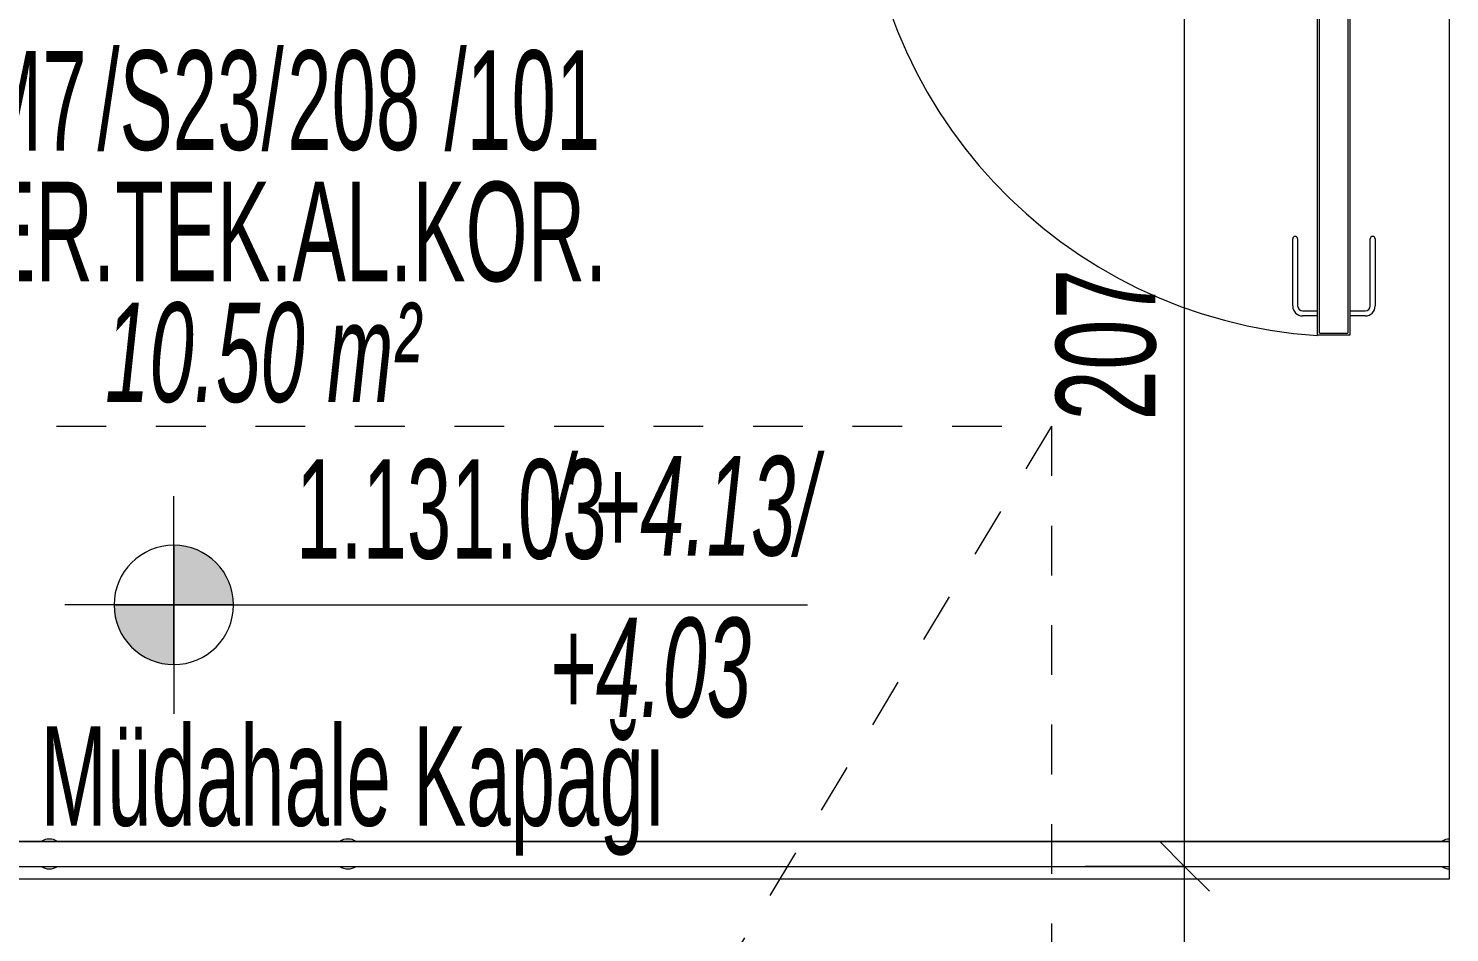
# Model space of a CAD drawing. Header units: metres. Extents: x 8 to 325, y -31 to 15.
# Drawn here: x 121.738 to 124.595, y -15.518 to -13.7 of the extents above; entities that cross this region are included whole.
import ezdxf

# ---------------------------------------------------------------- set-up
doc = ezdxf.new("R2010")
doc.units = ezdxf.units.M
doc.linetypes.add('Dash', pattern=[0.6, 0.3, -0.3])
doc.linetypes.add('Dot 1_32_', pattern=[0.079375, 0, -0.079375])
for name, color, linetype, lineweight in [('A-ALAN', 7, 'Continuous', 9), ('A-DETY', 7, 'Continuous', 9), ('A-DETY-ETKT', 7, 'Continuous', 9), ('A-DETY-KOT', 7, 'Continuous', 9), ('A-DETY-OLCU', 7, 'Continuous', 9), ('A-DETY-OLCU-100', 7, 'Continuous', 9), ('A-DETY-YAZI', 7, 'Continuous', 9), ('A-DOSM', 7, 'Continuous', 9), ('A-KAPI', 7, 'Continuous', 9), ('A-KAPI-KASA', 7, 'Continuous', 18), ('A-KORK', 7, 'Continuous', 9), ('A-ÇZGI-ALAN', 7, 'Dash', 9)]:
    doc.layers.add(name, color=color, linetype=linetype, lineweight=lineweight)
doc.styles.add('Arial Narrow_1', font='ARIALN.TTF', dxfattribs={"width": 0.7, "height": 0.2})
doc.styles.add('Arial Narrow_5', font='ARIALN.TTF', dxfattribs={"width": 0.8, "height": 0.2})
doc.styles.add('Arial Narrow_6', font='ARIALN.TTF', dxfattribs={"width": 0.7, "height": 0.2})
doc.styles.add('Arial Narrow_I', font='ARIALNI.TTF', dxfattribs={"width": 0.7, "height": 0.2})
doc.styles.add('Arial Narrow_I_3', font='ARIALNI.TTF', dxfattribs={"width": 0.7, "height": 0.2})
doc.dimstyles.new('TKFN_ARDI_Ölçü_1_100__İç__3', dxfattribs={"dimscale": 0.3048, "dimtxt": 0.204686, "dimasz": 0.328084, "dimexe": 0.328084, "dimexo": 0.0625, "dimgap": 0, "dimtad": 1, "dimdec": 0, "dimlfac": 100, "dimdsep": 46, "dimtxsty": 'Arial Narrow_5', "dimblk1": 'OBLIQUE', "dimblk2": 'OBLIQUE', "dimsah": 1, "dimcen": 0.09, "dimdle": 0.328084, "dimadec": 8, "dimazin": 0, "dimtfac": 1, "dimtdec": 4, "dimtix": 1, "dimtmove": 0, "dimatfit": 3, "dimfxl": 0.656168, "dimfxlon": 1, "dimtvp": 1, "dimtolj": 1, "dimtzin": 0, "dimarcsym": 2})

# ---------------------------------------------------------------- blocks, each defined once
blk = doc.blocks.new('Railing - 50 x 12mm-V65-_1_13_4_13_ PERON KATI _FFL_')
at = {"layer": 'A-KORK'}
for start, end in [(146.9143, 180), (360, 33.0857)]:
    blk.add_arc((0, 0), 0.03, start, end, dxfattribs=at)
blk = doc.blocks.new('Railing - 50 x 12mm-V69-_1_13_4_13_ PERON KATI _FFL_')
at = {"layer": 'A-KORK'}
for start, end in [(146.9143, 180), (180, 213.0857), (360, 33.0857), (326.9143, 360)]:
    blk.add_arc((0, 0), 0.03, start, end, dxfattribs=at)
blk = doc.blocks.new('Railing - 50 x 12mm-V70-_1_13_4_13_ PERON KATI _FFL_')
at = {"layer": 'A-KORK'}
for start, end in [(146.9143, 180), (180, 213.0857), (360, 33.0857), (326.9143, 360)]:
    blk.add_arc((0, 0), 0.03, start, end, dxfattribs=at)
blk = doc.blocks.new('Railing - Railing-3772863-_1_13_4_13_ PERON KATI _FFL_')
at = {"rotation": 90.00000000000186}
for name, p in [('Railing - 50 x 12mm-V69-_1_13_4_13_ PERON KATI _FFL_', (-183.0143, -15.36)), ('Railing - 50 x 12mm-V70-_1_13_4_13_ PERON KATI _FFL_', (-182.4143, -15.36)), ('Railing - 50 x 12mm-V65-_1_13_4_13_ PERON KATI _FFL_', (-180.2, -15.36))]:
    blk.add_blockref(name, p, dxfattribs=at)
blk = doc.blocks.new('Top Rail Type - Top Rail_Internal_-3772866-_1_13_4_13_ PERON KATI _FFL_')
at = {"layer": 'A-KORK'}
for p, q in [((-180.2, -15.335), (-186.9433, -15.335)), ((-186.9567, -15.385), (-180.2, -15.385))]:
    blk.add_line(p, q, dxfattribs=at)
blk = doc.blocks.new('Top Rail Type - Top Rail_Internal_-V71-_1_13_4_13_ PERON KATI _FFL_')
at = {"layer": 'A-KORK'}
for p, q in [((-186.9433, -15.335), (-180.2, -15.335)), ((-186.9567, -15.385), (-180.2, -15.385))]:
    blk.add_line(p, q, dxfattribs=at)
blk = doc.blocks.new('C1030_70_YK1 90x220cm - YK1 90x220cm-V93-_1_13_4_13_ PERON KATI _FFL_')
at = {"layer": 'A-DETY'}
for p, q in [((-0.4993, 1.1069), (-0.4343, 1.1069)), ((-0.4993, 0.1388), (-0.4993, 1.1069)), ((-0.4383, 1.1029), (-0.4953, 1.1029)), ((-0.4953, 0.1533), (-0.4953, 1.1029)), ((-0.4383, 1.1029), (-0.4383, 0.1533)), ((-0.4343, 1.1069), (-0.4343, 0.6206)), ((-0.5304, 1.0682), (-0.5, 1.0682)), ((-0.5, 1.0582), (-0.5304, 1.0582)), ((-0.435, 1.0682), (-0.4046, 1.0682)), ((-0.4046, 1.0582), (-0.435, 1.0582)), ((-0.5504, 0.9132), (-0.5504, 1.0482)), ((-0.5404, 1.0482), (-0.5404, 0.9132)), ((-0.3946, 0.9132), (-0.3946, 1.0482)), ((-0.3846, 1.0482), (-0.3846, 0.9132)), ((-0.4343, 0.6206), (-0.4343, 0.1493)), ((-0.4383, 0.1533), (-0.4953, 0.1533)), ((-0.4913, 0.1493), (-0.4913, 0.1388)), ((-0.4343, 0.1493), (-0.4913, 0.1493)), ((-0.4913, 0.1388), (-0.4993, 0.1388))]:
    blk.add_line(p, q, dxfattribs=at)
for radius in [0.008, 0.006]:
    blk.add_circle((-0.5, 0.13), radius, dxfattribs=at)
for centre, radius, start, end in [((-0.5304, 1.0482), 0.02, 90, 180), ((-0.5304, 1.0482), 0.01, 90, 180), ((-0.4046, 1.0482), 0.02, 0, 90), ((-0.4046, 1.0482), 0.01, 0, 90), ((-0.5454, 0.9132), 0.005, 180, 0), ((-0.3896, 0.9132), 0.005, 180, 0)]:
    blk.add_arc(centre, radius, start, end, dxfattribs=at)
at = {"layer": 'A-KAPI'}
blk.add_arc((-0.5, 0.13), 0.98, 360, 86.1575, dxfattribs=at)
at = {"layer": 'A-KAPI-KASA'}
for p, q in [((-0.4332, 0.118), (-0.4882, 0.118)), ((-0.4882, 0.118), (-0.4882, 0.1)), ((-0.4862, 0.1), (-0.4862, 0.116)), ((-0.4862, 0.116), (-0.4352, 0.116)), ((-0.4352, 0.116), (-0.4352, 0.0948)), ((-0.4332, 0.094), (-0.4332, 0.118)), ((0.4882, 0.118), (0.4332, 0.118)), ((0.4332, 0.118), (0.4332, 0.094)), ((0.4352, 0.0948), (0.4352, 0.116)), ((0.4352, 0.116), (0.4862, 0.116)), ((0.4862, 0.116), (0.4862, 0.1)), ((0.4882, 0.1), (0.4882, 0.118)), ((-0.4882, 0.1), (-0.4862, 0.1)), ((-0.4352, 0.0948), (-0.4372, 0.0928)), ((-0.4372, 0.0928), (-0.4372, 0.0622)), ((-0.4352, 0.092), (-0.4332, 0.094)), ((-0.4352, 0.063), (-0.4352, 0.092)), ((0.4332, 0.094), (0.4352, 0.092)), ((0.4372, 0.0928), (0.4352, 0.0948)), ((0.4352, 0.092), (0.4352, 0.063)), ((0.4372, 0.0622), (0.4372, 0.0928)), ((0.4862, 0.1), (0.4882, 0.1)), ((-0.4372, 0.0622), (-0.4352, 0.0602)), ((-0.4332, 0.061), (-0.4352, 0.063)), ((-0.4352, 0.0602), (-0.4352, 0.049)), ((-0.4332, 0.051), (-0.4332, 0.061)), ((-0.4072, 0.061), (-0.4172, 0.061)), ((-0.4172, 0.061), (-0.4172, 0.051)), ((-0.4152, 0.049), (-0.4152, 0.059)), ((-0.4152, 0.059), (-0.4092, 0.059)), ((-0.4092, 0.059), (-0.4092, 0.039)), ((-0.4072, 0.037), (-0.4072, 0.061)), ((0.4172, 0.061), (0.4072, 0.061)), ((0.4072, 0.061), (0.4072, 0.037)), ((0.4092, 0.039), (0.4092, 0.059)), ((0.4092, 0.059), (0.4152, 0.059)), ((0.4152, 0.059), (0.4152, 0.049)), ((0.4172, 0.051), (0.4172, 0.061)), ((0.4352, 0.063), (0.4332, 0.061)), ((0.4332, 0.061), (0.4332, 0.051)), ((0.4352, 0.0602), (0.4372, 0.0622)), ((0.4352, 0.049), (0.4352, 0.0602)), ((-0.4352, 0.049), (-0.4152, 0.049)), ((-0.4332, 0.045), (-0.4352, 0.045)), ((-0.4352, 0.045), (-0.4352, 0.037)), ((-0.4352, 0.037), (-0.4072, 0.037)), ((-0.4172, 0.051), (-0.4332, 0.051)), ((-0.4332, 0.039), (-0.4332, 0.045)), ((-0.4092, 0.039), (-0.4332, 0.039)), ((0.4072, 0.037), (0.4352, 0.037)), ((0.4332, 0.039), (0.4092, 0.039)), ((0.4152, 0.049), (0.4352, 0.049)), ((0.4332, 0.051), (0.4172, 0.051)), ((0.4352, 0.045), (0.4332, 0.045)), ((0.4332, 0.045), (0.4332, 0.039)), ((0.4352, 0.037), (0.4352, 0.045))]:
    blk.add_line(p, q, dxfattribs=at)
blk = doc.blocks.new('Şaft Boşluğu Sembolü2 - Şaft Boşluğu Sembolü-V142-_1_13_4_13_ PERON KATI _FFL_')
at = {"layer": 'A-DETY', "linetype": 'Dot 1_32_'}
for p, q in [((-0.6596, 0.5072), (2.3404, 0.5072)), ((2.3404, 0.5072), (0.3978, -2.7305)), ((2.3404, 0.5072), (2.3404, -4.4928))]:
    blk.add_line(p, q, dxfattribs=at)
blk = doc.blocks.new('Spot Elevations - Plan Kot Sembolü-2589892-_1_13_4_13_ PERON KATI _FFL_')
at = {"layer": 'A-DETY-KOT'}
h = blk.add_hatch(color=256, dxfattribs=at)
edge = h.paths.add_edge_path()
edge.add_arc((0, 0.002969), 0.0012, 0, 90, ccw=False)
edge.add_line((0.0012, 0.002969), (0, 0.002969))
edge.add_line((0, 0.002969), (0, 0.004169))
h = blk.add_hatch(color=256, dxfattribs=at)
edge = h.paths.add_edge_path()
edge.add_line((-0.0012, 0.002969), (0, 0.002969))
edge.add_line((0, 0.002969), (0, 0.001769))
edge.add_arc((0, 0.002969), 0.0012, 180, 270, ccw=False)
for p, q in [((0, 0.002969), (0, 0.005156)), ((0, 0.004169), (0, 0.002969)), ((0, 0.002969), (0, 0.004169)), ((0, 0.002969), (-0.002188, 0.002969)), ((0, 0.002969), (-0.0012, 0.002969)), ((-0.0012, 0.002969), (0, 0.002969)), ((0, 0.002969), (0.012733, 0.002969)), ((0, 0.002969), (0, 0.000781)), ((0, 0.001769), (0, 0.002969)), ((0, 0.002969), (0.0012, 0.002969)), ((0, 0.002969), (0, 0.001769)), ((0.0012, 0.002969), (0, 0.002969))]:
    blk.add_line(p, q, dxfattribs=at)
for start, end in [(90, 180), (0, 90), (180, 270), (270, 360)]:
    blk.add_arc((0, 0.002969), 0.0012, start, end, dxfattribs=at)
blk = doc.blocks.new('DIMBLOCK492-_1_13_4_13_ PERON KATI _FFL_')
at = {"layer": 'A-DETY-OLCU-100', "transparency": 16777216}
for p, q in [((124.062, -15.385), (124.012, -15.335)), ((124.062, -15.385), (123.862, -15.385)), ((124.062, -20.8), (124.062, -15.385)), ((124.062, -15.385), (124.112, -15.435)), ((124.062, -15.385), (124.162, -15.385)), ((124.062, -20.7), (124.012, -20.65)), ((124.062, -20.7), (123.862, -20.7)), ((124.062, -20.7), (124.112, -20.75)), ((124.062, -20.7), (124.162, -20.7))]:
    blk.add_line(p, q, dxfattribs=at)
at = {"layer": 'A-DETY-OLCU-100', "color": 0, "transparency": 16777216, "insert": (123.8035, -18.1838), "char_height": 0.2, "width": 0.339194, "attachment_point": 1, "rotation": 90, "line_spacing_factor": 0.974696, "style": 'Arial Narrow_5'}
blk.add_mtext('531', dxfattribs=at)
blk = doc.blocks.new('_Oblique')
at = {"color": 0, "linetype": 'ByBlock', "lineweight": -2}
blk.add_line((-0.5, -0.5), (0.5, 0.5), dxfattribs=at)
blk = doc.blocks.new('DIMBLOCK493-_1_13_4_13_ PERON KATI _FFL_')
at = {"layer": 'A-DETY-OLCU-100', "transparency": 16777216}
for p, q in [((124.062, -13.31), (124.012, -13.26)), ((124.062, -13.31), (123.862, -13.31)), ((124.062, -15.385), (124.062, -13.31)), ((124.062, -13.31), (124.112, -13.36)), ((124.062, -13.31), (124.162, -13.31)), ((124.062, -15.385), (124.012, -15.335)), ((124.062, -15.385), (123.862, -15.385)), ((124.062, -15.385), (124.112, -15.435)), ((124.062, -15.385), (124.162, -15.385))]:
    blk.add_line(p, q, dxfattribs=at)
at = {"layer": 'A-DETY-OLCU-100', "color": 0, "transparency": 16777216, "insert": (123.8035, -14.4888), "char_height": 0.2, "width": 0.339194, "attachment_point": 1, "rotation": 90, "line_spacing_factor": 0.974696, "style": 'Arial Narrow_5'}
blk.add_mtext('207', dxfattribs=at)

msp = doc.modelspace()

# ---------------------------------------------------------------- linework, layer by layer
at = {"layer": 'A-ALAN', "color": 8, "true_color": 0x808080, "flags": 128}
msp.add_lwpolyline([(124.5947, -15.205), (124.5947, -13.31), (119.5947, -13.31), (119.5947, -14.2418), (119.5947, -15.41), (124.5947, -15.41)], close=True, dxfattribs=at)
at = {"layer": 'A-DOSM'}
msp.add_line((117.8447, -15.41), (124.5947, -15.41), dxfattribs=at)
at = {"layer": 'A-ÇZGI-ALAN'}
msp.add_line((119.5947, -15.41), (124.5947, -15.41), dxfattribs=at)

# ---------------------------------------------------------------- block references
at = {"layer": 'A-DETY'}
msp.add_blockref('Şaft Boşluğu Sembolü2 - Şaft Boşluğu Sembolü-V142-_1_13_4_13_ PERON KATI _FFL_', (121.4543, -15.0072), dxfattribs=at)
at = {"layer": 'A-DETY-KOT', "xscale": 99.99999999999993, "yscale": 99.99999999999993, "zscale": 99.99999999999993}
msp.add_blockref('Spot Elevations - Plan Kot Sembolü-2589892-_1_13_4_13_ PERON KATI _FFL_', (122.0306, -15.1562), dxfattribs=at)
at = {"layer": 'A-KAPI', "rotation": 180}
msp.add_blockref('C1030_70_YK1 90x220cm - YK1 90x220cm-V93-_1_13_4_13_ PERON KATI _FFL_', (123.8947, -13.21), dxfattribs=at)
at = {"layer": 'A-KORK'}
for name in ['Railing - Railing-3772863-_1_13_4_13_ PERON KATI _FFL_', 'Top Rail Type - Top Rail_Internal_-3772866-_1_13_4_13_ PERON KATI _FFL_', 'Top Rail Type - Top Rail_Internal_-V71-_1_13_4_13_ PERON KATI _FFL_']:
    msp.add_blockref(name, (304.7947, 0), dxfattribs=at)

# ---------------------------------------------------------------- texts
at = {"layer": 'A-DETY-ETKT', "char_height": 0.2, "line_spacing_factor": 0.949189}
for s, insert, width, attachment_point, style in [('\\pxqr,t2.1,4.2,6.3,8.4,10.5,12.6,14.7,16.8,18.9,21,23.1,25.2,27.3,29.4,31.5,33.6,35.7,37.8,39.9,42,44.1,46.2,48.3,50.4,52.5,54.6,56.7,58.8,60.9,63,65.1,67.2;{/S23/}', (122.2515, -13.8457), 0.3892, 6, 'Arial Narrow_1'), ('\\pxqr,t2.1,4.2,6.3,8.4,10.5,12.6,14.7,16.8,18.9,21,23.1,25.2,27.3,29.4,31.5,33.6,35.7,37.8,39.9,42,44.1,46.2,48.3,50.4,52.5,54.6,56.7,58.8,60.9,63,65.1,67.2;{/1}', (122.7085, -13.8457), 0.1386, 6, 'Arial Narrow_1'), ('\\pxqr,t2.1,4.2,6.3,8.4,10.5,12.6,14.7,16.8,18.9,21,23.1,25.2,27.3,29.4,31.5,33.6,35.7,37.8,39.9,42,44.1,46.2,48.3,50.4,52.5,54.6,56.7,58.8,60.9,63,65.1,67.2;{M7}', (121.8556, -13.8457), 0.2268, 6, 'Arial Narrow_1'), ('\\pxqc,t2.1,4.2,6.3,8.4,10.5,12.6,14.7,16.8,18.9,21,23.1,25.2,27.3,29.4,31.5,33.6,35.7,37.8,39.9,42,44.1,46.2,48.3,50.4,52.5,54.6,56.7,58.8,60.9,63,65.1,67.2;{208}', (122.3922, -13.8457), 0.2828, 5, 'Arial Narrow_1'), ('\\pxt2.1,4.2,6.3,8.4,10.5,12.6,14.7,16.8,18.9,21,23.1,25.2,27.3,29.4,31.5,33.6,35.7,37.8,39.9,42,44.1,46.2,48.3,50.4,52.5,54.6,56.7,58.8,60.9,63,65.1,67.2;{01}', (122.7094, -13.8457), 0.1897, 4, 'Arial Narrow_1'), ('\\pxqc,t2.1,4.2,6.3,8.4,10.5,12.6,14.7,16.8,18.9,21,23.1,25.2,27.3,29.4,31.5,33.6,35.7,37.8,39.9,42,44.1,46.2,48.3,50.4,52.5,54.6,56.7,58.8,60.9,63,65.1,67.2;{PER.TEK.AL.KOR.}', (122.2203, -14.1098), 1.4077, 5, 'Arial Narrow_1'), ('\\pt0.42,0.84,1.26,1.68,2.1,2.52,2.94,3.36,3.78,4.2,4.62,5.04,5.46,5.88,6.3,6.72,7.14,7.56,7.98,8.4,8.82,9.24,9.66,10.08,10.5,10.92,11.34,11.76,12.18,12.6,13.02,13.44;10.50 m²', (122.2089, -14.3526), 0.6573, 5, 'Arial Narrow_I')]:
    msp.add_mtext(s, dxfattribs=dict(at, insert=insert, width=width, attachment_point=attachment_point, style=style))
at = {"layer": 'A-DETY-KOT', "char_height": 0.2, "attachment_point": 1, "line_spacing_factor": 0.974696}
for s, insert, width, style in [('1.131.03', (122.2761, -14.5664), 0.370869, 'Arial Narrow_6'), ('/ +4.13/ +4.03', (122.785, -14.5599), 0.58946, 'Arial Narrow_I_3')]:
    msp.add_mtext(s, dxfattribs=dict(at, insert=insert, width=width, style=style))
at = {"layer": 'A-DETY-YAZI', "insert": (121.7627, -15.1032), "char_height": 0.2, "width": 1.4539, "attachment_point": 1, "line_spacing_factor": 0.949189, "style": 'Arial Narrow_1'}
msp.add_mtext('\\pt0.14,0.28,0.42,0.56,0.7,0.84,0.98,1.12,1.26,1.4,1.54,1.68,1.82,1.96,2.1,2.24,2.38,2.52,2.66,2.8,2.94,3.08,3.22,3.36,3.5,3.64,3.78,3.92,4.06,4.2,4.34,4.48;Müdahale Kapağı', dxfattribs=at)

# ---------------------------------------------------------------- dimensions: what is measured, and where the dimension line sits
at = {"layer": 'A-DETY-OLCU'}
for base, p1, p2, override, picture, middle in [((124.062005606, -13.31), (123.862005606, -15.384999997), (123.862005606, -13.31), {"dimpost": '<>', "dimfxl": 2.075}, 'DIMBLOCK493-_1_13_4_13_ PERON KATI _FFL_', (123.959891008, -14.347499998)), ((124.06201, -15.385), (123.86201, -20.69996), (123.86201, -15.385), {"dimpost": '<>', "dimfxl": 5.314958}, 'DIMBLOCK492-_1_13_4_13_ PERON KATI _FFL_', (123.95989, -18.04248))]:
    dim = msp.add_linear_dim(base=base, p1=p1, p2=p2, angle=90, dimstyle='TKFN_ARDI_Ölçü_1_100__İç__3', override=override, dxfattribs=at)
    dim.commit()
    dim.dimension.update_dxf_attribs({"geometry": picture, "text_midpoint": middle})

doc.saveas('drawing.dxf')
